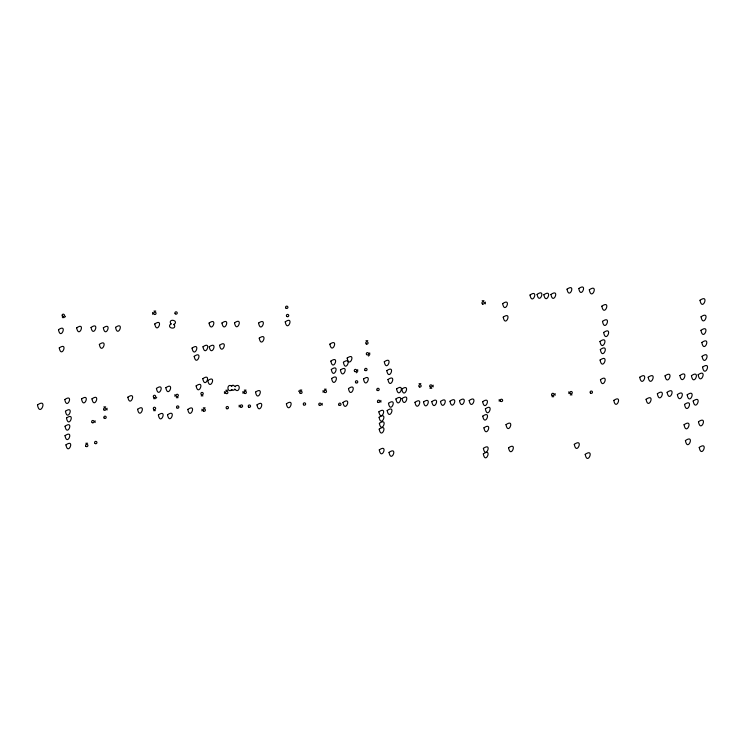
<?xml version="1.0" encoding="UTF-8"?>
<svg xmlns="http://www.w3.org/2000/svg" width="745" height="745" viewBox="0 0 745 745"><rect width="100%" height="100%" fill="white"/><g stroke="black" fill="none" stroke-linecap="round" stroke-linejoin="round"><path stroke-width="1.12" d="M95.09 422.545L95.071 420.739M107.047 410.001L107.029 408.204M152.623 312.444L152.632 314.25M174.935 394.561L174.945 396.368M201.96 409.201L201.97 410.998M224.459 391.619L224.478 393.416M239.173 405.196L239.182 406.994M242.935 391.498L242.954 393.295M323.069 390.548L323.088 392.345M322.194 405.14L322.175 403.334M357.702 371.438L357.684 369.641M369.725 354.667L369.716 352.869M380.891 402.207L380.872 400.41M433.124 386.925L433.106 385.128M485.34 303.867L485.33 302.07M499.197 399.506L499.215 401.304M555.09 395.353L555.081 393.556M568.845 391.758L568.863 393.556M64.983 317.035L65.513 316.225M156.199 398.119L156.729 397.299M298.652 391.432L299.183 390.613M171.145 323.609C165.185 328.238 177.859 330.612 173.976 324.14M173.855 324.783C179.806 320.154 167.141 317.77 171.015 324.252M231.248 385.938L233.092 385.156L235.467 386.729M235.262 386.152C241.734 382.269 239.359 394.943 234.731 388.983M231.993 389.858C226.657 393.714 226.545 382.446 231.956 386.199M234.936 389.56L233.092 390.333L231.276 389.598M368.393 356.026L369.203 355.486M356.361 372.798L357.172 372.249M64.172 317.584L62.375 317.594M153.954 311.084L155.761 311.065M482.164 300.747L483.971 300.729M365.981 340.726L367.779 340.707M103.872 406.882L105.669 406.863M155.388 398.659L153.591 398.677M178.111 397.69L176.304 397.7M225.8 390.259L227.597 390.24M202.975 395.856L201.169 395.874M244.276 390.138L246.074 390.119M155.388 410.653L153.591 410.672M203.292 407.841L205.099 407.822M299.993 390.073L301.79 390.054M324.41 389.188L326.208 389.169M85.815 443.256L87.612 443.247M419.053 383.675L420.851 383.666M431.793 388.285L429.986 388.303M553.759 396.713L551.952 396.731M572.02 394.878L570.223 394.897M37.474 404.954C39.895 418.215 48.481 397.169 37.474 404.954M58.492 329.7C60.596 341.219 68.056 322.939 58.492 329.7M59.255 347.924C61.36 359.453 68.819 341.173 59.255 347.924M76.67 327.856C78.765 339.385 86.234 321.095 76.67 327.856M64.778 399.553C66.882 411.072 74.342 392.792 64.778 399.553M65.439 411.249C67.544 422.778 75.003 404.498 65.439 411.249M66.491 418.001C68.596 429.53 76.055 411.24 66.491 418.001M65.048 426.233C67.143 437.762 74.612 419.472 65.048 426.233M65.011 435.676C67.106 447.205 74.575 428.915 65.011 435.676M65.942 444.867C68.046 456.396 75.506 438.107 65.942 444.867M91.048 327.446C93.144 338.975 100.612 320.685 91.048 327.446M81.531 398.966C83.626 410.486 91.095 392.205 81.531 398.966M99.355 344.395C101.46 355.914 108.919 337.634 99.355 344.395M103.331 327.856C105.436 339.385 112.895 321.095 103.331 327.856M91.961 398.854C94.066 410.374 101.525 392.094 91.961 398.854M115.559 327.353C117.663 338.882 125.123 320.592 115.559 327.353M127.861 397.187C129.956 408.716 137.425 390.436 127.861 397.187M137.601 409.275C139.697 420.804 147.165 402.514 137.601 409.275M154.764 323.963C156.86 335.483 164.328 317.202 154.764 323.963M156.422 388.424C158.517 399.953 165.986 381.663 156.422 388.424M158.368 414.974C160.473 426.503 167.932 408.213 158.368 414.974M165.846 387.726C167.951 399.246 175.41 380.965 165.846 387.726M167.513 414.788C169.618 426.317 177.077 408.027 167.513 414.788M192.052 348.101C194.156 359.63 201.616 341.34 192.052 348.101M194.194 356.343C196.298 367.872 203.767 349.591 194.194 356.343M187.787 409.443C189.891 420.972 197.35 402.682 187.787 409.443M202.966 346.788C205.071 358.317 212.53 340.027 202.966 346.788M196.131 385.891C198.235 397.42 205.695 379.131 196.131 385.891M209.075 323.06C211.18 334.589 218.639 316.308 209.075 323.06M202.789 378.693C204.894 390.222 212.353 371.941 202.789 378.693M209.243 346.788C211.347 358.317 218.806 340.027 209.243 346.788M207.827 380.546C209.922 392.066 217.391 373.785 207.827 380.546M221.954 323.004C224.059 334.533 231.518 316.243 221.954 323.004M219.552 345.27C221.656 356.79 229.115 338.509 219.552 345.27M234.517 322.836C236.621 334.365 244.081 316.076 234.517 322.836M258.58 323.06C260.685 334.589 268.144 316.308 258.58 323.06M259.232 338.137C261.337 349.666 268.796 331.376 259.232 338.137M255.535 392.103C257.64 403.632 265.099 385.342 255.535 392.103M256.978 404.889C259.074 416.418 266.542 398.128 256.978 404.889M285.233 321.849C287.337 333.378 294.797 315.088 285.233 321.849M286.369 403.837C288.464 415.365 295.933 397.076 286.369 403.837M329.867 344.134C331.963 355.663 339.431 337.373 329.867 344.134M330.864 361.092C332.968 372.612 340.428 354.331 330.864 361.092M331.311 369.455C333.415 380.984 340.884 362.694 331.311 369.455M331.618 378.497C333.723 390.026 341.191 371.736 331.618 378.497M340.418 369.995C342.523 381.524 349.982 363.243 340.418 369.995M343.398 362.275C345.494 373.804 352.962 355.514 343.398 362.275M347.161 358.075C349.265 369.604 356.725 351.323 347.161 358.075M342.961 402.449C345.065 413.978 352.525 395.697 342.961 402.449M348.474 388.564C350.569 400.093 358.038 381.803 348.474 388.564M363.504 379.028C365.599 390.557 373.068 372.267 363.504 379.028M384.29 361.791C386.394 373.32 393.854 355.03 384.29 361.791M386.795 370.656C388.899 382.185 396.359 363.905 386.795 370.656M378.87 411.827C380.974 423.356 388.434 405.066 378.87 411.827M379.103 417.293C381.207 428.813 388.667 410.532 379.103 417.293M379.363 423.337C381.459 434.866 388.927 416.576 379.363 423.337M387.959 379.54C390.063 391.069 397.523 372.779 387.959 379.54M379.196 429.12C381.3 440.649 388.76 422.368 379.196 429.12M379.279 449.887C381.384 461.406 388.843 443.126 379.279 449.887M388.471 403.296C390.566 414.825 398.035 396.536 388.471 403.296M387.176 410.523C389.281 422.043 396.74 403.762 387.176 410.523M396.582 388.909C398.677 400.438 406.146 382.157 396.582 388.909M395.912 398.966C398.016 410.495 405.485 392.215 395.912 398.966M389.03 452.383C391.134 463.912 398.594 445.631 389.03 452.383M401.806 389.095C403.911 400.624 411.37 382.334 401.806 389.095M402.011 398.556C404.116 410.085 411.575 391.796 402.011 398.556M414.974 402.309C417.07 413.829 424.538 395.548 414.974 402.309M423.523 401.946C425.619 413.475 433.087 395.185 423.523 401.946M431.811 401.648C433.907 413.168 441.375 394.887 431.811 401.648M440.491 401.425C442.586 412.944 450.054 394.664 440.491 401.425M449.999 401.229C452.103 412.749 459.563 394.468 449.999 401.229M459.516 400.633C461.621 412.162 469.08 393.872 459.516 400.633M469.173 400.521C471.278 412.041 478.737 393.76 469.173 400.521M482.658 401.704C484.762 413.224 492.221 394.943 482.658 401.704M502.651 303.634C504.756 315.163 512.215 296.882 502.651 303.634M482.751 416.148C484.855 427.677 492.315 409.387 482.751 416.148M503.229 317.137C505.334 328.666 512.793 310.386 503.229 317.137M485.368 408.837C487.463 420.366 494.931 402.086 485.368 408.837M483.933 427.826C486.038 439.354 493.497 421.065 483.933 427.826M483.384 448.369C485.479 459.898 492.948 441.608 483.384 448.369M483.319 453.919C485.414 465.448 492.883 447.158 483.319 453.919M530.012 295.02C532.116 306.549 539.576 288.259 530.012 295.02M505.995 424.659C508.09 436.188 515.559 417.898 505.995 424.659M537.089 294.377C539.194 305.906 546.653 287.617 537.089 294.377M508.565 447.792C510.67 459.32 518.129 441.031 508.565 447.792M543.869 294.759C545.973 306.288 553.433 288.008 543.869 294.759M550.955 294.461C553.06 305.981 560.529 287.7 550.955 294.461M567.038 289.172C569.133 300.701 576.602 282.411 567.038 289.172M578.781 288.529C580.876 300.049 588.345 281.768 578.781 288.529M589.295 289.805C591.493 301.846 599.287 282.746 589.295 289.805M574.293 444.346C576.49 456.378 584.285 437.278 574.293 444.346M601.839 306.176C604.037 318.217 611.831 299.118 601.839 306.176M602.491 321.365C604.689 333.406 612.483 314.306 602.491 321.365M599.967 341.433C602.165 353.475 609.959 334.375 599.967 341.433M600.321 349.535C602.519 361.576 610.313 342.476 600.321 349.535M603.646 332.475C605.843 344.516 613.638 325.416 603.646 332.475M600.097 360.031C602.295 372.072 610.09 352.972 600.097 360.031M585.207 454.357C587.405 466.398 595.199 447.298 585.207 454.357M600.433 379.699C602.537 391.227 609.997 372.947 600.433 379.699M613.796 400.41C615.901 411.938 623.36 393.649 613.796 400.41M639.732 377.268C641.929 389.309 649.724 370.209 639.732 377.268M648.187 377.24C650.385 389.281 658.18 370.181 648.187 377.24M646.092 399.311C648.29 411.352 656.084 392.252 646.092 399.311M657.351 393.76C659.548 405.801 667.343 386.692 657.351 393.76M665.034 375.843C667.231 387.875 675.026 368.775 665.034 375.843M667.101 392.326C669.299 404.367 677.093 385.267 667.101 392.326M679.906 375.536C682.103 387.577 689.898 368.477 679.906 375.536M677.345 394.589C679.542 406.63 687.337 387.53 677.345 394.589M700.011 300.263C702.2 312.304 709.994 293.204 700.011 300.263M701.054 316.793C703.252 328.834 711.047 309.734 701.054 316.793M684.534 404.423C686.722 416.464 694.517 397.364 684.534 404.423M687.16 394.841C689.358 406.882 697.152 387.782 687.16 394.841M691.416 375.722C693.614 387.763 701.408 368.663 691.416 375.722M700.961 330.324C703.159 342.365 710.954 323.265 700.961 330.324M684.05 424.743C686.247 436.784 694.042 417.684 684.05 424.743M701.818 342.467C704.016 354.508 711.81 335.399 701.818 342.467M698.139 374.754C700.337 386.795 708.132 367.695 698.139 374.754M685.409 440.574C687.607 452.615 695.402 433.515 685.409 440.574M693.176 401.015C695.374 413.047 703.168 393.947 693.176 401.015M702.079 356.324C704.276 368.365 712.071 349.256 702.079 356.324M702.544 367.127C704.742 379.168 712.537 360.058 702.544 367.127M698.465 421.754C700.663 433.795 708.458 414.695 698.465 421.754M699.229 447.428C701.427 459.469 709.221 440.37 699.229 447.428M319.344 405.28A1.183 1.183 0 0 0 321.114 404.256A1.183 1.183 0 0 0 319.344 403.231A1.183 1.183 0 0 0 319.344 405.28M303.522 404.758A1.183 1.183 0 0 0 305.552 404.451A1.183 1.183 0 0 0 304.267 402.849A1.183 1.183 0 0 0 303.522 404.758M248.793 407.17A1.183 1.183 0 0 0 250.562 406.146A1.183 1.183 0 0 0 248.793 405.122A1.183 1.183 0 0 0 248.793 407.17M240.831 407.096A1.183 1.183 0 0 0 242.609 406.072A1.183 1.183 0 0 0 240.831 405.047A1.183 1.183 0 0 0 240.831 407.096M226.126 393.518A1.183 1.183 0 0 0 227.895 392.494A1.183 1.183 0 0 0 226.126 391.47A1.183 1.183 0 0 0 226.126 393.518M226.694 408.688A1.183 1.183 0 0 0 228.464 407.664A1.183 1.183 0 0 0 226.694 406.64A1.183 1.183 0 0 0 226.694 408.688M203.627 411.11A1.183 1.183 0 0 0 205.397 410.085A1.183 1.183 0 0 0 203.627 409.061A1.183 1.183 0 0 0 203.627 411.11M201.457 394.636A1.183 1.183 0 0 0 203.236 393.611A1.183 1.183 0 0 0 201.457 392.587A1.183 1.183 0 0 0 201.457 394.636M175.14 313.738A1.183 1.183 0 0 0 177.161 313.431A1.183 1.183 0 0 0 175.885 311.829A1.183 1.183 0 0 0 175.14 313.738M154.28 314.353A1.183 1.183 0 0 0 156.059 313.328A1.183 1.183 0 0 0 154.28 312.304A1.183 1.183 0 0 0 154.28 314.353M286.657 316.308A1.183 1.183 0 0 0 288.678 315.992A1.183 1.183 0 0 0 287.402 314.399A1.183 1.183 0 0 0 286.657 316.308M285.829 308.03A1.183 1.183 0 0 0 287.849 307.713A1.183 1.183 0 0 0 286.574 306.121A1.183 1.183 0 0 0 285.829 308.03M366.307 343.994A1.183 1.183 0 0 0 368.086 342.97A1.183 1.183 0 0 0 366.307 341.946A1.183 1.183 0 0 0 366.307 343.994M354.853 371.578A1.183 1.183 0 0 0 356.632 370.554A1.183 1.183 0 0 0 354.853 369.529A1.183 1.183 0 0 0 354.853 371.578M355.663 382.641A1.183 1.183 0 0 0 357.693 382.325A1.183 1.183 0 0 0 356.408 380.732A1.183 1.183 0 0 0 355.663 382.641M366.549 354.527A1.183 1.183 0 0 0 368.57 354.22A1.183 1.183 0 0 0 367.294 352.618A1.183 1.183 0 0 0 366.549 354.527M364.948 370.256A1.183 1.183 0 0 0 366.978 369.948A1.183 1.183 0 0 0 365.693 368.347A1.183 1.183 0 0 0 364.948 370.256M377.082 390.194A1.183 1.183 0 0 0 379.112 389.886A1.183 1.183 0 0 0 377.827 388.285A1.183 1.183 0 0 0 377.082 390.194M378.041 402.356A1.183 1.183 0 0 0 379.82 401.332A1.183 1.183 0 0 0 378.041 400.307A1.183 1.183 0 0 0 378.041 402.356M482.49 304.007A1.183 1.183 0 0 0 484.269 302.982A1.183 1.183 0 0 0 482.49 301.958A1.183 1.183 0 0 0 482.49 304.007M551.915 395.213A1.183 1.183 0 0 0 553.935 394.906A1.183 1.183 0 0 0 552.66 393.304A1.183 1.183 0 0 0 551.915 395.213M500.528 401.127A1.183 1.183 0 0 0 502.558 400.81A1.183 1.183 0 0 0 501.273 399.218A1.183 1.183 0 0 0 500.528 401.127M430.275 387.065A1.183 1.183 0 0 0 432.053 386.04A1.183 1.183 0 0 0 430.275 385.016A1.183 1.183 0 0 0 430.275 387.065M419.379 386.944A1.183 1.183 0 0 0 421.158 385.919A1.183 1.183 0 0 0 419.379 384.895A1.183 1.183 0 0 0 419.379 386.944M176.77 407.822A1.183 1.183 0 0 0 178.791 407.515A1.183 1.183 0 0 0 177.515 405.913A1.183 1.183 0 0 0 176.77 407.822M176.602 396.47A1.183 1.183 0 0 0 178.372 395.446A1.183 1.183 0 0 0 176.602 394.422A1.183 1.183 0 0 0 176.602 396.47M153.88 397.448A1.183 1.183 0 0 0 155.649 396.424A1.183 1.183 0 0 0 153.88 395.399A1.183 1.183 0 0 0 153.88 397.448M153.88 409.443A1.183 1.183 0 0 0 155.649 408.418A1.183 1.183 0 0 0 153.88 407.394A1.183 1.183 0 0 0 153.88 409.443M85.805 446.236A1.183 1.183 0 0 0 87.835 445.929A1.183 1.183 0 0 0 86.55 444.327A1.183 1.183 0 0 0 85.805 446.236M95.174 443.573A1.183 1.183 0 0 0 96.943 442.549A1.183 1.183 0 0 0 95.174 441.524A1.183 1.183 0 0 0 95.174 443.573M92.24 422.685A1.183 1.183 0 0 0 94.01 421.661A1.183 1.183 0 0 0 92.24 420.636A1.183 1.183 0 0 0 92.24 422.685M104.104 418.066A1.183 1.183 0 0 0 106.125 417.749A1.183 1.183 0 0 0 104.849 416.157A1.183 1.183 0 0 0 104.104 418.066M103.862 409.862A1.183 1.183 0 0 0 105.892 409.554A1.183 1.183 0 0 0 104.607 407.953A1.183 1.183 0 0 0 103.862 409.862M62.329 316.076A1.183 1.183 0 0 0 64.359 315.768A1.183 1.183 0 0 0 63.074 314.167A1.183 1.183 0 0 0 62.329 316.076M590.357 392.941A1.183 1.183 0 0 0 592.377 392.634A1.183 1.183 0 0 0 591.102 391.032A1.183 1.183 0 0 0 590.357 392.941M570.176 393.379A1.183 1.183 0 0 0 572.207 393.071A1.183 1.183 0 0 0 570.921 391.47A1.183 1.183 0 0 0 570.176 393.379M244.267 393.118A1.183 1.183 0 0 0 246.297 392.811A1.183 1.183 0 0 0 245.012 391.209A1.183 1.183 0 0 0 244.267 393.118M324.736 392.457A1.183 1.183 0 0 0 326.515 391.432A1.183 1.183 0 0 0 324.736 390.408A1.183 1.183 0 0 0 324.736 392.457M299.993 393.053A1.183 1.183 0 0 0 302.014 392.745A1.183 1.183 0 0 0 300.729 391.144A1.183 1.183 0 0 0 299.993 393.053M338.901 405.029A1.183 1.183 0 0 0 340.931 404.721A1.183 1.183 0 0 0 339.646 403.12A1.183 1.183 0 0 0 338.901 405.029"/></g></svg>
